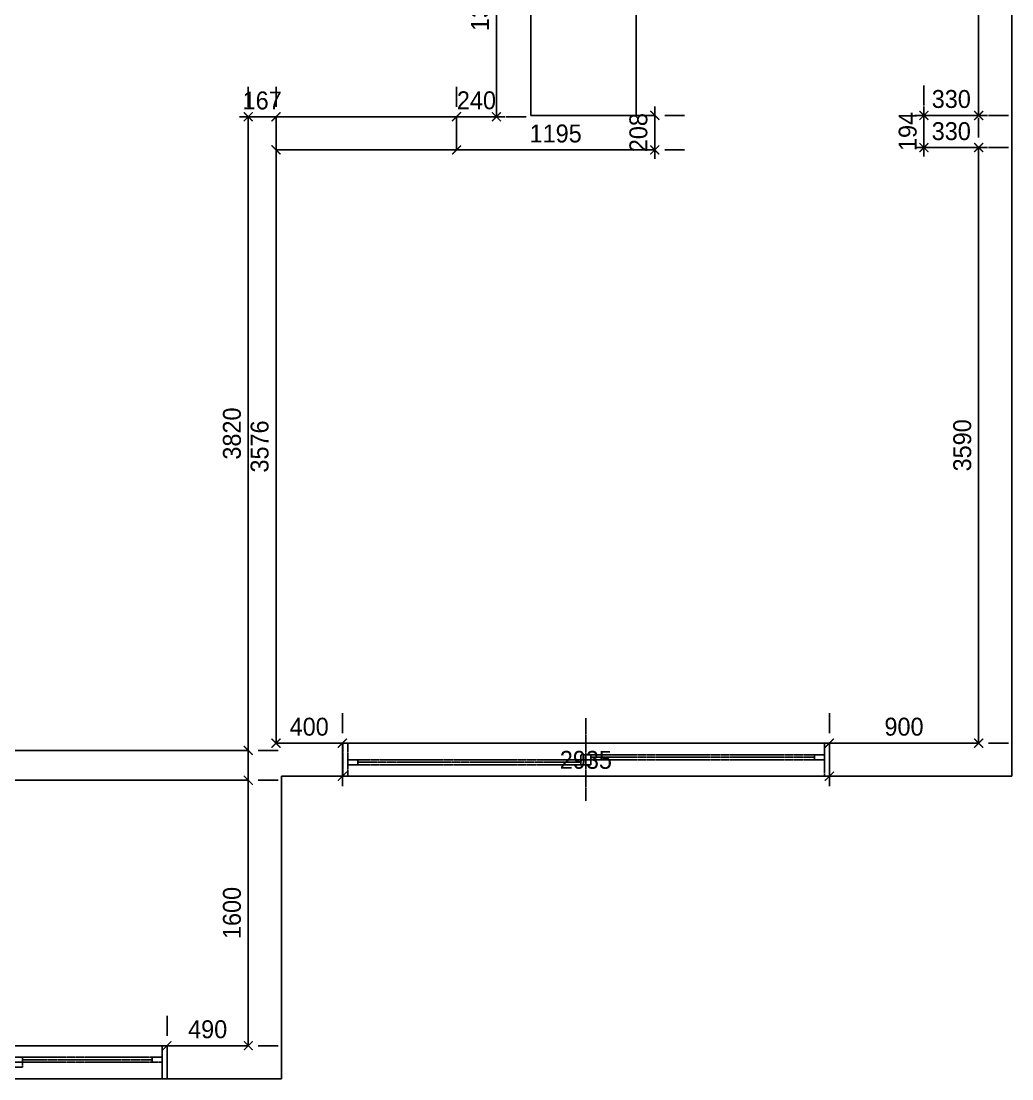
# Model space of a CAD drawing. Header units: millimetres. Extents: x 217202 to 745838, y -6815 to 171372.
# Drawn here: x 411893 to 417864, y 2849 to 9225 of the extents above; entities that cross this region are included whole.
import ezdxf

# ---------------------------------------------------------------- set-up
doc = ezdxf.new("R2010")
doc.units = ezdxf.units.MM
doc.header["$PDMODE"] = 3
doc.linetypes.add('DASHED', pattern=[0.75, 0.5, -0.25])
doc.layers.get('DEFPOINTS').update_dxf_attribs({"color": 248})
doc.layers.add('C-WALL1', color=2, linetype='Continuous')
doc.layers.add('FUR', color=8, linetype='DASHED')
doc.styles.add('YOURNAME', font='HY울릉도M.TTF')
doc.dimstyles.new('YOURNAME-60', dxfattribs={"dimscale": 60, "dimtxt": 1.8, "dimasz": 0.9, "dimexe": 1, "dimexo": 3, "dimgap": 0.7, "dimtad": 1, "dimdec": 0, "dimzin": 0, "dimdsep": 46, "dimtxsty": 'YOURNAME', "dimblk": 'ARCHTICK', "dimcen": 0, "dimclrd": 1, "dimclre": 1, "dimclrt": 7, "dimadec": 0, "dimazin": 0, "dimtfac": 1, "dimtdec": 0, "dimtix": 1, "dimtmove": 2, "dimatfit": 3, "dimldrblk": 'ARCHTICK', "dimfxl": 1, "dimtolj": 1, "dimtzin": 0, "dimarcsym": 0})

# ---------------------------------------------------------------- blocks, each defined once
blk = doc.blocks.new('_ArchTick')
at = {"color": 0, "linetype": 'ByBlock', "const_width": 0.15}
blk.add_lwpolyline([(-0.5, -0.5), (0.5, 0.5)], dxfattribs=at)
blk = doc.blocks.new('*D1001')
at = {"layer": 'C-WALL1', "color": 1, "lineweight": -2, "transparency": 16777216}
for p, q in [((412772.1, 3229.2), (412772.1, 3109.2)), ((413262.1, 3229.2), (413262.1, 3109.2)), ((412772.1, 3049.2), (413262.1, 3049.2))]:
    blk.add_line(p, q, dxfattribs=at)
at = {"layer": 'DEFPOINTS', "color": 0, "transparency": 16777216}
for p in [(412772.1, 3049.2), (413262.1, 3049.2), (413262.1, 3049.2)]:
    blk.add_point(p, dxfattribs=at)
at = {"layer": 'C-WALL1', "color": 1, "lineweight": -2, "transparency": 16777216, "xscale": 54, "yscale": 54, "zscale": 54, "rotation": 180}
blk.add_blockref('_ArchTick', (412772.1, 3049.2), dxfattribs=at)
at = {"layer": 'C-WALL1', "color": 1, "lineweight": -2, "transparency": 16777216, "xscale": 54, "yscale": 54, "zscale": 54}
blk.add_blockref('_ArchTick', (413262.1, 3049.2), dxfattribs=at)
at = {"layer": 'C-WALL1', "color": 7, "transparency": 16777216, "insert": (413017.1, 3147.5), "char_height": 108, "attachment_point": 5, "style": 'YOURNAME'}
blk.add_mtext('\\A1;490', dxfattribs=at)
blk = doc.blocks.new('*D1002')
at = {"layer": 'C-WALL1', "color": 1, "lineweight": -2, "transparency": 16777216}
for p, q in [((413262.1, 3049.2), (413262.1, 4649.2)), ((413442.1, 4649.2), (413322.1, 4649.2)), ((413442.1, 3049.2), (413322.1, 3049.2))]:
    blk.add_line(p, q, dxfattribs=at)
at = {"layer": 'DEFPOINTS', "color": 0, "transparency": 16777216}
for p in [(413262.1, 4649.2), (413262.1, 4649.2), (413262.1, 3049.2)]:
    blk.add_point(p, dxfattribs=at)
at = {"layer": 'C-WALL1', "color": 1, "lineweight": -2, "transparency": 16777216, "xscale": 54, "yscale": 54, "zscale": 54}
for p, rotation in [((413262.1, 4649.2), 90), ((413262.1, 3049.2), 270)]:
    blk.add_blockref('_ArchTick', p, dxfattribs=dict(at, rotation=rotation))
at = {"layer": 'C-WALL1', "color": 7, "transparency": 16777216, "insert": (413163.8, 3849.2), "char_height": 108, "attachment_point": 5, "rotation": 90, "style": 'YOURNAME'}
blk.add_mtext('\\A1;1600', dxfattribs=at)
blk = doc.blocks.new('*D1003')
at = {"layer": 'C-WALL1', "color": 1, "lineweight": -2, "transparency": 16777216}
for p, q in [((413262.1, 4829.2), (413262.1, 8649.2)), ((413442.1, 8649.2), (413322.1, 8649.2)), ((413442.1, 4829.2), (413322.1, 4829.2))]:
    blk.add_line(p, q, dxfattribs=at)
at = {"layer": 'DEFPOINTS', "color": 0, "transparency": 16777216}
for p in [(413262.1, 8649.2), (413262.1, 8649.2), (413262.1, 4829.2)]:
    blk.add_point(p, dxfattribs=at)
at = {"layer": 'C-WALL1', "color": 1, "lineweight": -2, "transparency": 16777216, "xscale": 54, "yscale": 54, "zscale": 54}
for p, rotation in [((413262.1, 8649.2), 90), ((413262.1, 4829.2), 270)]:
    blk.add_blockref('_ArchTick', p, dxfattribs=dict(at, rotation=rotation))
at = {"layer": 'C-WALL1', "color": 7, "transparency": 16777216, "insert": (413163.8, 6739.2), "char_height": 108, "attachment_point": 5, "rotation": 90, "style": 'YOURNAME'}
blk.add_mtext('\\A1;3820', dxfattribs=at)
blk = doc.blocks.new('*D1004')
at = {"layer": 'C-WALL1', "color": 1, "lineweight": -2, "transparency": 16777216}
for p, q in [((413262.1, 8829.2), (413262.1, 8709.2)), ((413429.1, 8829.2), (413429.1, 8709.2)), ((413262.1, 8649.2), (413208.1, 8649.2)), ((413262.1, 8649.2), (413429.1, 8649.2)), ((413429.1, 8649.2), (413483.1, 8649.2))]:
    blk.add_line(p, q, dxfattribs=at)
at = {"layer": 'DEFPOINTS', "color": 0, "transparency": 16777216}
for p in [(413262.1, 8649.2), (413429.1, 8649.2), (413429.1, 8649.2)]:
    blk.add_point(p, dxfattribs=at)
at = {"layer": 'C-WALL1', "color": 1, "lineweight": -2, "transparency": 16777216, "xscale": 54, "yscale": 54, "zscale": 54}
blk.add_blockref('_ArchTick', (413262.1, 8649.2), dxfattribs=at)
at = {"layer": 'C-WALL1', "color": 1, "lineweight": -2, "transparency": 16777216, "xscale": 54, "yscale": 54, "zscale": 54, "rotation": 180}
blk.add_blockref('_ArchTick', (413429.1, 8649.2), dxfattribs=at)
at = {"layer": 'C-WALL1', "color": 7, "transparency": 16777216, "insert": (413345.6, 8746.4), "char_height": 108, "attachment_point": 5, "style": 'YOURNAME'}
blk.add_mtext('\\A1;167', dxfattribs=at)
blk = doc.blocks.new('*D1005')
at = {"layer": 'C-WALL1', "color": 1, "lineweight": -2, "transparency": 16777216}
for p, q in [((414517.1, 8829.2), (414517.1, 8709.2)), ((414757.1, 8829.2), (414757.1, 8709.2)), ((414517.1, 8649.2), (414463.1, 8649.2)), ((414517.1, 8649.2), (414757.1, 8649.2)), ((414757.1, 8649.2), (414811.1, 8649.2))]:
    blk.add_line(p, q, dxfattribs=at)
at = {"layer": 'DEFPOINTS', "color": 0, "transparency": 16777216}
for p in [(414517.1, 8649.2), (414757.1, 8649.2), (414757.1, 8649.2)]:
    blk.add_point(p, dxfattribs=at)
at = {"layer": 'C-WALL1', "color": 1, "lineweight": -2, "transparency": 16777216, "xscale": 54, "yscale": 54, "zscale": 54}
blk.add_blockref('_ArchTick', (414517.1, 8649.2), dxfattribs=at)
at = {"layer": 'C-WALL1', "color": 1, "lineweight": -2, "transparency": 16777216, "xscale": 54, "yscale": 54, "zscale": 54, "rotation": 180}
blk.add_blockref('_ArchTick', (414757.1, 8649.2), dxfattribs=at)
at = {"layer": 'C-WALL1', "color": 7, "transparency": 16777216, "insert": (414637.1, 8747.4), "char_height": 108, "attachment_point": 5, "style": 'YOURNAME'}
blk.add_mtext('\\A1;240', dxfattribs=at)
blk = doc.blocks.new('*D1006')
at = {"layer": 'C-WALL1', "color": 1, "lineweight": -2, "transparency": 16777216}
for p, q in [((414757.1, 8649.2), (414757.1, 9996.2)), ((414937.1, 9996.2), (414817.1, 9996.2)), ((414937.1, 8649.2), (414817.1, 8649.2))]:
    blk.add_line(p, q, dxfattribs=at)
at = {"layer": 'DEFPOINTS', "color": 0, "transparency": 16777216}
for p in [(414757.1, 9996.2), (414757.1, 9996.2), (414757.1, 8649.2)]:
    blk.add_point(p, dxfattribs=at)
at = {"layer": 'C-WALL1', "color": 1, "lineweight": -2, "transparency": 16777216, "xscale": 54, "yscale": 54, "zscale": 54}
for p, rotation in [((414757.1, 9996.2), 90), ((414757.1, 8649.2), 270)]:
    blk.add_blockref('_ArchTick', p, dxfattribs=dict(at, rotation=rotation))
at = {"layer": 'C-WALL1', "color": 7, "transparency": 16777216, "insert": (414658.9, 9322.7), "char_height": 108, "attachment_point": 5, "rotation": 90, "style": 'YOURNAME'}
blk.add_mtext('\\A1;1347', dxfattribs=at)
blk = doc.blocks.new('*D1018')
at = {"layer": 'C-WALL1', "color": 1, "lineweight": -2, "transparency": 16777216}
for p, q in [((417664.1, 10377.2), (417664.1, 8657.2)), ((417844.1, 10377.2), (417724.1, 10377.2)), ((417844.1, 8657.2), (417724.1, 8657.2))]:
    blk.add_line(p, q, dxfattribs=at)
at = {"layer": 'DEFPOINTS', "color": 0, "transparency": 16777216}
for p in [(417664.1, 10377.2), (417664.1, 8657.2), (417664.1, 8657.2)]:
    blk.add_point(p, dxfattribs=at)
at = {"layer": 'C-WALL1', "color": 1, "lineweight": -2, "transparency": 16777216, "xscale": 54, "yscale": 54, "zscale": 54}
for p, rotation in [((417664.1, 10377.2), 90), ((417664.1, 8657.2), 270)]:
    blk.add_blockref('_ArchTick', p, dxfattribs=dict(at, rotation=rotation))
at = {"layer": 'C-WALL1', "color": 7, "transparency": 16777216, "insert": (417565.9, 9517.2), "char_height": 108, "attachment_point": 5, "rotation": 90, "style": 'YOURNAME'}
blk.add_mtext('\\A1;1720', dxfattribs=at)
blk = doc.blocks.new('*D1019')
at = {"layer": 'C-WALL1', "color": 1, "lineweight": -2, "transparency": 16777216}
for p, q in [((417334.1, 8837.2), (417334.1, 8717.2)), ((417664.1, 8837.2), (417664.1, 8717.2)), ((417334.1, 8657.2), (417280.1, 8657.2)), ((417664.1, 8657.2), (417334.1, 8657.2)), ((417664.1, 8657.2), (417718.1, 8657.2))]:
    blk.add_line(p, q, dxfattribs=at)
at = {"layer": 'DEFPOINTS', "color": 0, "transparency": 16777216}
for p in [(417334.1, 8657.2), (417334.1, 8657.2), (417664.1, 8657.2)]:
    blk.add_point(p, dxfattribs=at)
at = {"layer": 'C-WALL1', "color": 1, "lineweight": -2, "transparency": 16777216, "xscale": 54, "yscale": 54, "zscale": 54}
blk.add_blockref('_ArchTick', (417334.1, 8657.2), dxfattribs=at)
at = {"layer": 'C-WALL1', "color": 1, "lineweight": -2, "transparency": 16777216, "xscale": 54, "yscale": 54, "zscale": 54, "rotation": 180}
blk.add_blockref('_ArchTick', (417664.1, 8657.2), dxfattribs=at)
at = {"layer": 'C-WALL1', "color": 7, "transparency": 16777216, "insert": (417499.1, 8755.4), "char_height": 108, "attachment_point": 5, "style": 'YOURNAME'}
blk.add_mtext('\\A1;330', dxfattribs=at)
blk = doc.blocks.new('*D1020')
at = {"layer": 'C-WALL1', "color": 1, "lineweight": -2, "transparency": 16777216}
for p, q in [((417334.1, 8657.2), (417334.1, 8711.2)), ((417334.1, 8657.2), (417334.1, 8463.2)), ((417514.1, 8657.2), (417394.1, 8657.2)), ((417334.1, 8463.2), (417334.1, 8409.2)), ((417514.1, 8463.2), (417394.1, 8463.2))]:
    blk.add_line(p, q, dxfattribs=at)
at = {"layer": 'DEFPOINTS', "color": 0, "transparency": 16777216}
for p in [(417334.1, 8657.2), (417334.1, 8463.2), (417334.1, 8463.2)]:
    blk.add_point(p, dxfattribs=at)
at = {"layer": 'C-WALL1', "color": 1, "lineweight": -2, "transparency": 16777216, "xscale": 54, "yscale": 54, "zscale": 54}
for p, rotation in [((417334.1, 8657.2), 270), ((417334.1, 8463.2), 90)]:
    blk.add_blockref('_ArchTick', p, dxfattribs=dict(at, rotation=rotation))
at = {"layer": 'C-WALL1', "color": 7, "transparency": 16777216, "insert": (417236.8, 8560.2), "char_height": 108, "attachment_point": 5, "rotation": 90, "style": 'YOURNAME'}
blk.add_mtext('\\A1;194', dxfattribs=at)
blk = doc.blocks.new('*D1021')
at = {"layer": 'C-WALL1', "color": 1, "lineweight": -2, "transparency": 16777216}
for p, q in [((417334.1, 8643.2), (417334.1, 8523.2)), ((417664.1, 8643.2), (417664.1, 8523.2)), ((417334.1, 8463.2), (417280.1, 8463.2)), ((417334.1, 8463.2), (417664.1, 8463.2)), ((417664.1, 8463.2), (417718.1, 8463.2))]:
    blk.add_line(p, q, dxfattribs=at)
at = {"layer": 'DEFPOINTS', "color": 0, "transparency": 16777216}
for p in [(417334.1, 8463.2), (417664.1, 8463.2), (417664.1, 8463.2)]:
    blk.add_point(p, dxfattribs=at)
at = {"layer": 'C-WALL1', "color": 1, "lineweight": -2, "transparency": 16777216, "xscale": 54, "yscale": 54, "zscale": 54}
blk.add_blockref('_ArchTick', (417334.1, 8463.2), dxfattribs=at)
at = {"layer": 'C-WALL1', "color": 1, "lineweight": -2, "transparency": 16777216, "xscale": 54, "yscale": 54, "zscale": 54, "rotation": 180}
blk.add_blockref('_ArchTick', (417664.1, 8463.2), dxfattribs=at)
at = {"layer": 'C-WALL1', "color": 7, "transparency": 16777216, "insert": (417499.1, 8561.4), "char_height": 108, "attachment_point": 5, "style": 'YOURNAME'}
blk.add_mtext('\\A1;330', dxfattribs=at)
blk = doc.blocks.new('*D1022')
at = {"layer": 'C-WALL1', "color": 1, "lineweight": -2, "transparency": 16777216}
for p, q in [((417664.1, 8463.2), (417664.1, 4873.2)), ((417844.1, 8463.2), (417724.1, 8463.2)), ((417844.1, 4873.2), (417724.1, 4873.2))]:
    blk.add_line(p, q, dxfattribs=at)
at = {"layer": 'DEFPOINTS', "color": 0, "transparency": 16777216}
for p in [(417664.1, 8463.2), (417664.1, 4873.2), (417664.1, 4873.2)]:
    blk.add_point(p, dxfattribs=at)
at = {"layer": 'C-WALL1', "color": 1, "lineweight": -2, "transparency": 16777216, "xscale": 54, "yscale": 54, "zscale": 54}
for p, rotation in [((417664.1, 8463.2), 90), ((417664.1, 4873.2), 270)]:
    blk.add_blockref('_ArchTick', p, dxfattribs=dict(at, rotation=rotation))
at = {"layer": 'C-WALL1', "color": 7, "transparency": 16777216, "insert": (417565.8, 6668.2), "char_height": 108, "attachment_point": 5, "rotation": 90, "style": 'YOURNAME'}
blk.add_mtext('\\A1;3590', dxfattribs=at)
blk = doc.blocks.new('*D1023')
at = {"layer": 'C-WALL1', "color": 1, "lineweight": -2, "transparency": 16777216}
for p, q in [((416764.1, 5053.2), (416764.1, 4933.2)), ((417664.1, 5053.2), (417664.1, 4933.2)), ((417664.1, 4873.2), (416764.1, 4873.2))]:
    blk.add_line(p, q, dxfattribs=at)
at = {"layer": 'DEFPOINTS', "color": 0, "transparency": 16777216}
for p in [(416764.1, 4873.2), (416764.1, 4873.2), (417664.1, 4873.2)]:
    blk.add_point(p, dxfattribs=at)
at = {"layer": 'C-WALL1', "color": 1, "lineweight": -2, "transparency": 16777216, "xscale": 54, "yscale": 54, "zscale": 54, "rotation": 180}
blk.add_blockref('_ArchTick', (416764.1, 4873.2), dxfattribs=at)
at = {"layer": 'C-WALL1', "color": 1, "lineweight": -2, "transparency": 16777216, "xscale": 54, "yscale": 54, "zscale": 54}
blk.add_blockref('_ArchTick', (417664.1, 4873.2), dxfattribs=at)
at = {"layer": 'C-WALL1', "color": 7, "transparency": 16777216, "insert": (417214.1, 4971.5), "char_height": 108, "attachment_point": 5, "style": 'YOURNAME'}
blk.add_mtext('\\A1;900', dxfattribs=at)
blk = doc.blocks.new('*D1024')
at = {"layer": 'C-WALL1', "color": 1, "lineweight": -2, "transparency": 16777216}
for p, q in [((413429.1, 5053.2), (413429.1, 4933.2)), ((413829.1, 5053.2), (413829.1, 4933.2)), ((413829.1, 4873.2), (413429.1, 4873.2))]:
    blk.add_line(p, q, dxfattribs=at)
at = {"layer": 'DEFPOINTS', "color": 0, "transparency": 16777216}
for p in [(413429.1, 4873.2), (413429.1, 4873.2), (413829.1, 4873.2)]:
    blk.add_point(p, dxfattribs=at)
at = {"layer": 'C-WALL1', "color": 1, "lineweight": -2, "transparency": 16777216, "xscale": 54, "yscale": 54, "zscale": 54, "rotation": 180}
blk.add_blockref('_ArchTick', (413429.1, 4873.2), dxfattribs=at)
at = {"layer": 'C-WALL1', "color": 1, "lineweight": -2, "transparency": 16777216, "xscale": 54, "yscale": 54, "zscale": 54}
blk.add_blockref('_ArchTick', (413829.1, 4873.2), dxfattribs=at)
at = {"layer": 'C-WALL1', "color": 7, "transparency": 16777216, "insert": (413629.1, 4971.4), "char_height": 108, "attachment_point": 5, "style": 'YOURNAME'}
blk.add_mtext('\\A1;400', dxfattribs=at)
blk = doc.blocks.new('*D1025')
at = {"layer": 'C-WALL1', "color": 1, "lineweight": -2, "transparency": 16777216}
for p, q in [((413429.1, 4873.2), (413429.1, 8449.2)), ((413609.1, 8449.2), (413489.1, 8449.2)), ((413609.1, 4873.2), (413489.1, 4873.2))]:
    blk.add_line(p, q, dxfattribs=at)
at = {"layer": 'DEFPOINTS', "color": 0, "transparency": 16777216}
for p in [(413429.1, 8449.2), (413429.1, 8449.2), (413429.1, 4873.2)]:
    blk.add_point(p, dxfattribs=at)
at = {"layer": 'C-WALL1', "color": 1, "lineweight": -2, "transparency": 16777216, "xscale": 54, "yscale": 54, "zscale": 54}
for p, rotation in [((413429.1, 8449.2), 90), ((413429.1, 4873.2), 270)]:
    blk.add_blockref('_ArchTick', p, dxfattribs=dict(at, rotation=rotation))
at = {"layer": 'C-WALL1', "color": 7, "transparency": 16777216, "insert": (413330.8, 6661.2), "char_height": 108, "attachment_point": 5, "rotation": 90, "style": 'YOURNAME'}
blk.add_mtext('\\A1;3576', dxfattribs=at)
blk = doc.blocks.new('*D1026')
at = {"layer": 'C-WALL1', "color": 1, "lineweight": -2, "transparency": 16777216}
for p, q in [((414517.1, 8629.2), (414517.1, 8509.2)), ((415712.1, 8629.2), (415712.1, 8509.2)), ((414517.1, 8449.2), (415712.1, 8449.2))]:
    blk.add_line(p, q, dxfattribs=at)
at = {"layer": 'DEFPOINTS', "color": 0, "transparency": 16777216}
for p in [(414517.1, 8449.2), (415712.1, 8449.2), (415712.1, 8449.2)]:
    blk.add_point(p, dxfattribs=at)
at = {"layer": 'C-WALL1', "color": 1, "lineweight": -2, "transparency": 16777216, "xscale": 54, "yscale": 54, "zscale": 54, "rotation": 180}
blk.add_blockref('_ArchTick', (414517.1, 8449.2), dxfattribs=at)
at = {"layer": 'C-WALL1', "color": 1, "lineweight": -2, "transparency": 16777216, "xscale": 54, "yscale": 54, "zscale": 54}
blk.add_blockref('_ArchTick', (415712.1, 8449.2), dxfattribs=at)
at = {"layer": 'C-WALL1', "color": 7, "transparency": 16777216, "insert": (415114.6, 8547.3), "char_height": 108, "attachment_point": 5, "style": 'YOURNAME'}
blk.add_mtext('\\A1;1195', dxfattribs=at)
blk = doc.blocks.new('*D1027')
at = {"layer": 'C-WALL1', "color": 1, "lineweight": -2, "transparency": 16777216}
for p, q in [((415712.1, 8657.2), (415712.1, 8711.2)), ((415712.1, 8449.2), (415712.1, 8657.2)), ((415892.1, 8657.2), (415772.1, 8657.2)), ((415712.1, 8449.2), (415712.1, 8395.2)), ((415892.1, 8449.2), (415772.1, 8449.2))]:
    blk.add_line(p, q, dxfattribs=at)
at = {"layer": 'DEFPOINTS', "color": 0, "transparency": 16777216}
for p in [(415712.1, 8657.2), (415712.1, 8657.2), (415712.1, 8449.2)]:
    blk.add_point(p, dxfattribs=at)
at = {"layer": 'C-WALL1', "color": 1, "lineweight": -2, "transparency": 16777216, "xscale": 54, "yscale": 54, "zscale": 54}
for p, rotation in [((415712.1, 8657.2), 270), ((415712.1, 8449.2), 90)]:
    blk.add_blockref('_ArchTick', p, dxfattribs=dict(at, rotation=rotation))
at = {"layer": 'C-WALL1', "color": 7, "transparency": 16777216, "insert": (415613.8, 8553.2), "char_height": 108, "attachment_point": 5, "rotation": 90, "style": 'YOURNAME'}
blk.add_mtext('\\A1;208', dxfattribs=at)
blk = doc.blocks.new('*D1060')
at = {"layer": 'C-WALL1', "color": 1, "lineweight": -2, "transparency": 16777216}
for p, q in [((413829.1, 4693.2), (413829.1, 4613.2)), ((416764.1, 4673.2), (413829.1, 4673.2)), ((416764.1, 4693.2), (416764.1, 4613.2))]:
    blk.add_line(p, q, dxfattribs=at)
at = {"layer": 'DEFPOINTS', "color": 0, "transparency": 16777216}
for p in [(413829.1, 4873.2), (416764.1, 4873.2), (413829.1, 4673.2)]:
    blk.add_point(p, dxfattribs=at)
at = {"layer": 'C-WALL1', "color": 1, "lineweight": -2, "transparency": 16777216, "xscale": 54, "yscale": 54, "zscale": 54, "rotation": 180}
blk.add_blockref('_ArchTick', (413829.1, 4673.2), dxfattribs=at)
at = {"layer": 'C-WALL1', "color": 1, "lineweight": -2, "transparency": 16777216, "xscale": 54, "yscale": 54, "zscale": 54}
blk.add_blockref('_ArchTick', (416764.1, 4673.2), dxfattribs=at)
at = {"layer": 'C-WALL1', "color": 7, "transparency": 16777216, "insert": (415296.6, 4771.5), "char_height": 108, "attachment_point": 5, "style": 'YOURNAME'}
blk.add_mtext('\\A1;2935', dxfattribs=at)

msp = doc.modelspace()

# ---------------------------------------------------------------- linework, layer by layer
at = {"layer": 'C-WALL1'}
for p, q in [((417664.1, 8657.2), (417664.1, 10377.2)), ((417864.1, 4673.2), (417864.1, 10377.2)), ((414757.1, 9996.2), (414757.1, 8649.2)), ((414964.1, 10010.2), (414964.1, 8657.2)), ((415599.1, 10010.2), (415599.1, 8657.2)), ((413429.1, 8649.2), (413262.1, 8649.2)), ((413262.1, 8649.2), (413262.1, 4829.2)), ((413429.1, 8449.2), (413429.1, 8649.2)), ((413429.1, 8649.2), (413429.1, 4873.2)), ((414517.1, 8649.2), (413429.1, 8649.2)), ((414757.1, 8649.2), (414517.1, 8649.2)), ((414517.1, 8649.2), (414517.1, 8449.2)), ((415712.1, 8657.2), (414964.1, 8657.2)), ((415712.1, 8449.2), (415712.1, 8657.2)), ((417334.1, 8463.2), (417334.1, 8657.2)), ((417334.1, 8657.2), (417664.1, 8657.2)), ((414517.1, 8449.2), (413429.1, 8449.2)), ((413429.1, 8449.2), (413429.1, 4873.2)), ((414517.1, 8449.2), (415712.1, 8449.2)), ((417664.1, 8463.2), (417334.1, 8463.2)), ((417664.1, 4873.2), (417664.1, 8463.2)), ((417864.1, 4873.2), (417864.1, 8463.2)), ((413429.1, 4873.2), (413829.1, 4873.2)), ((413829.1, 4873.2), (413829.1, 4673.2)), ((413829.1, 4873.2), (416764.1, 4873.2)), ((416764.1, 4673.2), (416764.1, 4873.2)), ((416764.1, 4873.2), (417664.1, 4873.2)), ((413262.1, 4829.2), (408457.1, 4829.2)), ((413262.1, 4829.2), (413262.1, 4649.2)), ((413462.1, 4673.2), (413829.1, 4673.2)), ((413462.1, 4673.2), (413462.1, 2849.2)), ((413829.1, 4673.2), (416764.1, 4673.2)), ((416764.1, 4673.2), (417864.1, 4673.2)), ((413262.1, 4649.2), (408457.1, 4649.2)), ((413262.1, 4649.2), (413262.1, 3049.2)), ((412772.1, 3049.2), (408992.1, 3049.2)), ((413262.1, 3049.2), (412772.1, 3049.2)), ((412772.1, 3049.2), (412772.1, 2849.2)), ((412772.1, 2849.2), (408992.1, 2849.2)), ((413462.1, 2849.2), (412772.1, 2849.2))]:
    msp.add_line(p, q, dxfattribs=at)
at = {"layer": 'FUR'}
for p, q in [((415296.6, 5022.8), (415296.6, 4522.8)), ((413814.1, 4873.2), (416764.1, 4873.2)), ((413832.8, 4672.8), (413832.8, 4872.8)), ((413832.8, 4672.8), (413832.8, 4872.8)), ((413862.8, 4672.8), (413862.8, 4872.8)), ((416734.1, 4873.2), (416734.1, 4673.2)), ((416764.1, 4673.2), (416764.1, 4873.2)), ((416764.1, 4873.2), (416764.1, 4673.2)), ((416674.1, 4802.8), (415326.6, 4802.8)), ((415326.6, 4787.8), (416674.1, 4787.8)), ((415266.6, 4772.8), (413922.8, 4772.8)), ((413922.8, 4757.8), (415266.6, 4757.8)), ((415266.6, 4742.8), (413922.8, 4742.8)), ((416674.1, 4772.8), (415326.6, 4772.8)), ((416764.1, 4673.2), (413814.1, 4673.2)), ((408992.1, 3049.2), (412772.1, 3049.2)), ((412742.1, 3049.2), (412742.1, 2849.2)), ((412772.1, 3049.2), (412772.1, 2849.2)), ((412772.1, 3049.2), (412772.1, 2849.2)), ((412682.1, 2979.2), (411902.1, 2979.2)), ((411902.1, 2964.2), (412682.1, 2964.2)), ((412682.1, 2949.2), (411902.1, 2949.2)), ((412772.1, 2849.2), (408992.1, 2849.2))]:
    msp.add_line(p, q, dxfattribs=at)
for points in [[(415266.6, 4772.8), (415266.6, 4802.8), (415326.6, 4802.8), (415326.6, 4772.8)], [(416674.1, 4772.8), (416674.1, 4802.8), (416734.1, 4802.8), (416734.1, 4772.8)], [(413862.8, 4742.8), (413862.8, 4772.8), (413922.8, 4772.8), (413922.8, 4742.8)], [(415266.6, 4742.8), (415266.6, 4772.8), (415326.6, 4772.8), (415326.6, 4742.8)], [(411842.1, 2949.2), (411842.1, 2979.2), (411902.1, 2979.2), (411902.1, 2949.2)], [(411842.1, 2919.2), (411842.1, 2949.2), (411902.1, 2949.2), (411902.1, 2919.2)], [(412682.1, 2949.2), (412682.1, 2979.2), (412742.1, 2979.2), (412742.1, 2949.2)]]:
    msp.add_lwpolyline(points, close=True, dxfattribs=at)

# ---------------------------------------------------------------- dimensions: what is measured, and where the dimension line sits
at = {"layer": 'C-WALL1'}
for base, p1, p2, picture, middle in [((417664.1, 8657.2), (417664.1, 10377.2), (417664.1, 8657.2), '*D1018', (417565.9, 9517.2)), ((414757.1, 9996.2), (414757.1, 8649.2), (414757.1, 9996.2), '*D1006', (414658.9, 9322.7)), ((413262.1, 8649.2), (413262.1, 4829.2), (413262.1, 8649.2), '*D1003', (413163.8, 6739.2)), ((415712.1, 8657.2), (415712.1, 8449.2), (415712.1, 8657.2), '*D1027', (415613.8, 8553.2)), ((417334.1, 8463.2), (417334.1, 8657.2), (417334.1, 8463.2), '*D1020', (417236.8, 8560.2)), ((417664.1, 4873.2), (417664.1, 8463.2), (417664.1, 4873.2), '*D1022', (417565.8, 6668.2)), ((413429.1, 8449.2), (413429.1, 4873.2), (413429.1, 8449.2), '*D1025', (413330.8, 6661.2)), ((413262.1, 4649.2), (413262.1, 3049.2), (413262.1, 4649.2), '*D1002', (413163.8, 3849.2))]:
    dim = msp.add_linear_dim(base=base, p1=p1, p2=p2, angle=90, dimstyle='YOURNAME-60', dxfattribs=at)
    dim.commit()
    dim.dimension.update_dxf_attribs({"geometry": picture, "text_midpoint": middle})
for base, p1, p2, picture, middle in [((413429.1, 8649.2), (413262.1, 8649.2), (413429.1, 8649.2), '*D1004', (413345.6, 8746.4)), ((414757.1, 8649.2), (414517.1, 8649.2), (414757.1, 8649.2), '*D1005', (414637.1, 8747.4)), ((417334.1, 8657.2), (417664.1, 8657.2), (417334.1, 8657.2), '*D1019', (417499.1, 8755.4)), ((415712.1, 8449.2), (414517.1, 8449.2), (415712.1, 8449.2), '*D1026', (415114.6, 8547.3)), ((417664.1, 8463.2), (417334.1, 8463.2), (417664.1, 8463.2), '*D1021', (417499.1, 8561.4)), ((413429.1, 4873.2), (413829.1, 4873.2), (413429.1, 4873.2), '*D1024', (413629.1, 4971.4)), ((416764.1, 4873.2), (417664.1, 4873.2), (416764.1, 4873.2), '*D1023', (417214.1, 4971.5)), ((413829.1, 4673.2), (416764.1, 4873.2), (413829.1, 4873.2), '*D1060', (415296.6, 4771.5)), ((413262.1, 3049.2), (412772.1, 3049.2), (413262.1, 3049.2), '*D1001', (413017.1, 3147.5))]:
    dim = msp.add_linear_dim(base=base, p1=p1, p2=p2, dimstyle='YOURNAME-60', dxfattribs=at)
    dim.commit()
    dim.dimension.update_dxf_attribs({"geometry": picture, "text_midpoint": middle})

doc.saveas('drawing.dxf')
